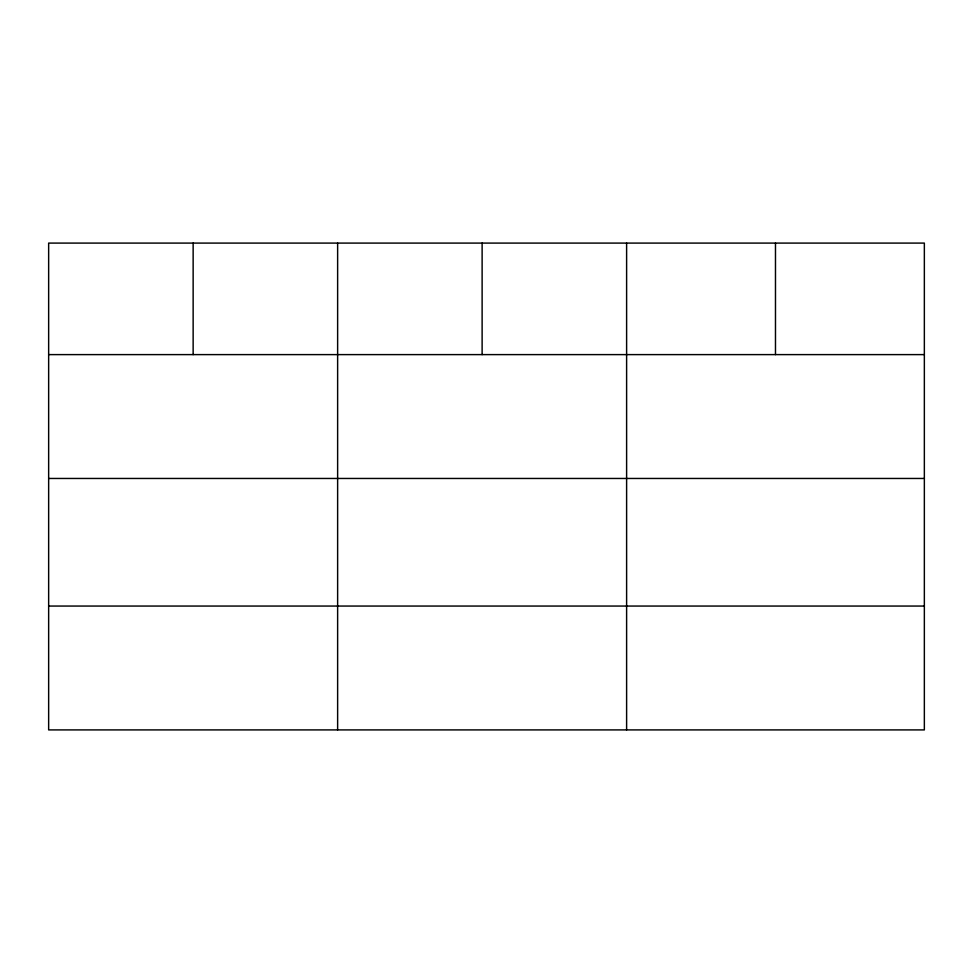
<?xml version="1.0" encoding="UTF-8"?>
<svg xmlns="http://www.w3.org/2000/svg" width="973" height="973" viewBox="0 0 973 973"><rect width="100%" height="100%" fill="white"/><g stroke="black" fill="none" stroke-linecap="round" stroke-linejoin="round"><path stroke-width="1.46" d="M924.35 478.461L924.35 243.092L48.65 243.092L48.65 729.908L924.35 729.908L924.35 478.461L48.65 478.461M48.65 354.61L924.35 354.61M48.65 606.057L924.35 606.057M775.481 243.092L775.481 354.61M626.612 243.092L626.612 729.908M482.121 243.092L482.121 354.61M337.631 243.092L337.631 729.908M193.141 243.092L193.141 354.61"/></g></svg>
